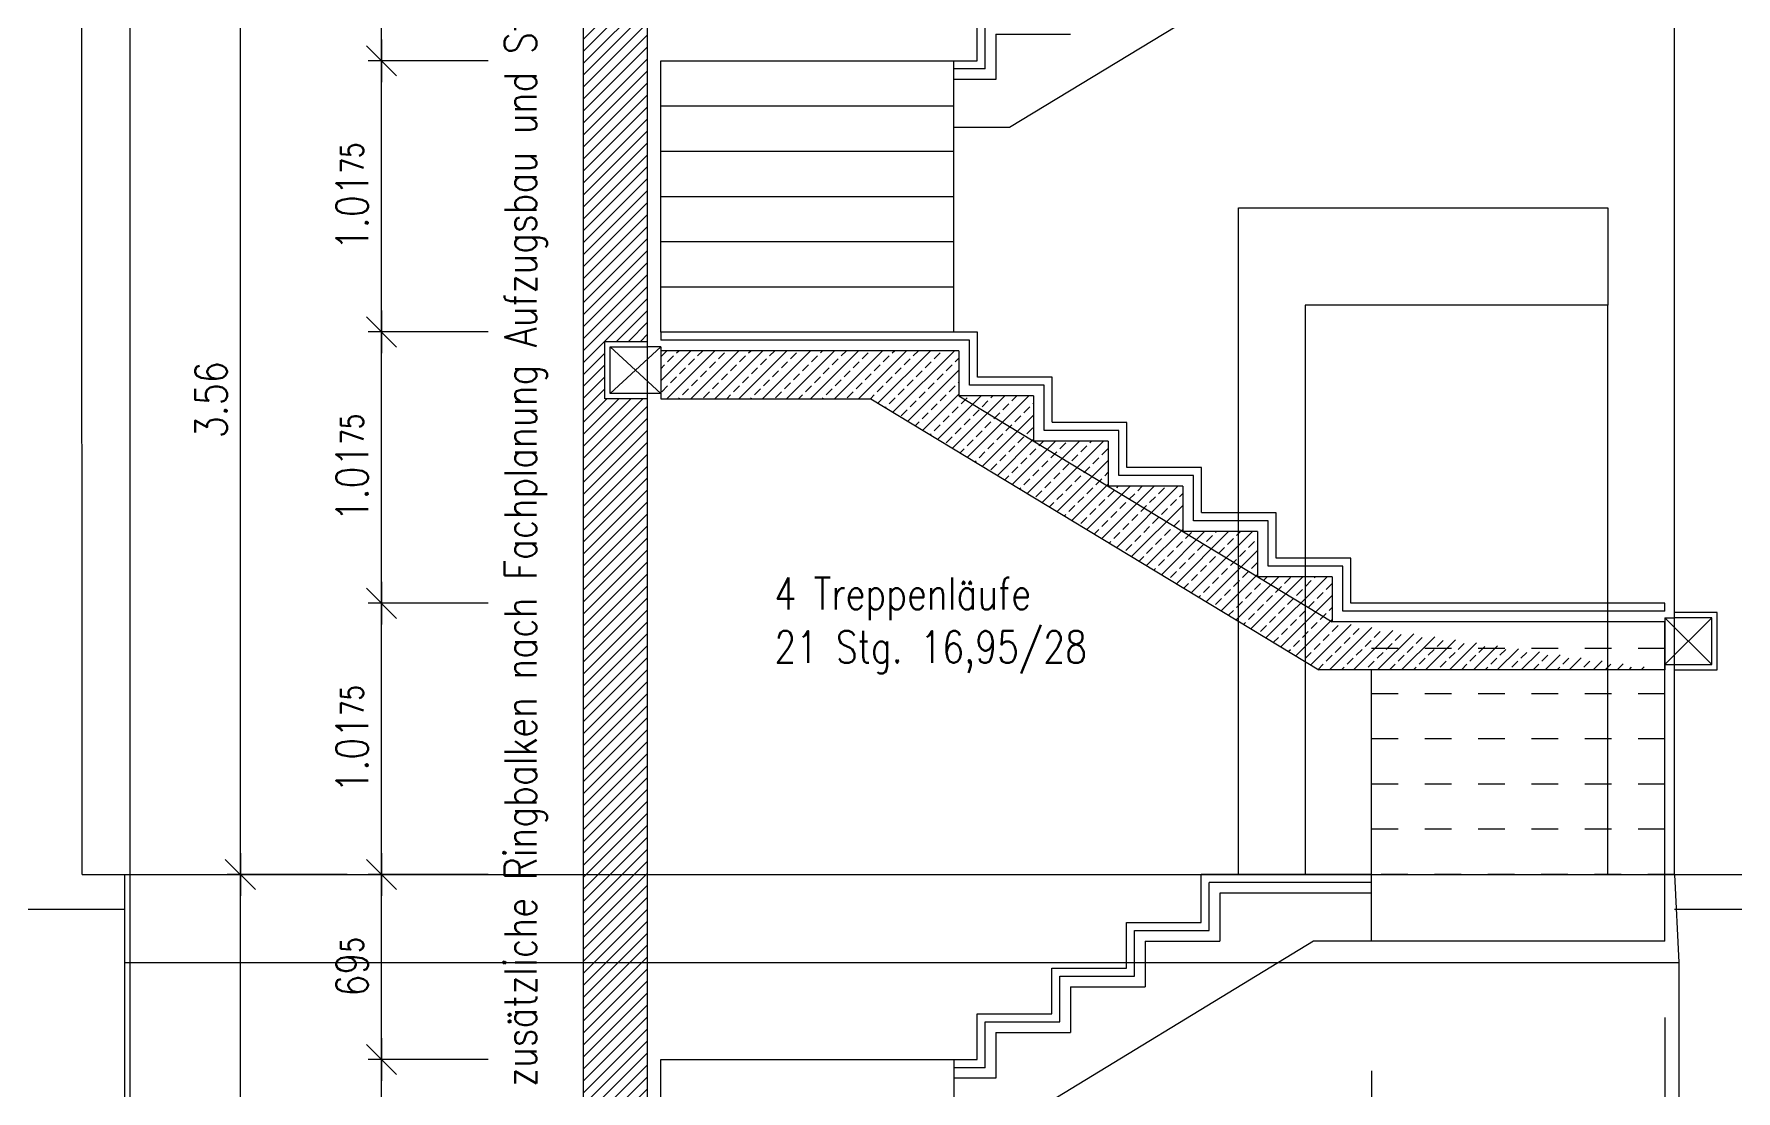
# Model space of a CAD drawing. Header units: metres. Extents: x -3551 to -3365, y -115 to 134.
# Drawn here: x -3469.3 to -3462.92, y 107.22 to 111.18 of the extents above; entities that cross this region are included whole.
import ezdxf

# ---------------------------------------------------------------- set-up
doc = ezdxf.new("R2010")
doc.units = ezdxf.units.M
doc.header["$LTSCALE"] = 0.01
doc.linetypes.add('GESTRICHELT2', pattern=[4.5, 3, -1.5])
doc.linetypes.add('STRICHLINIE', pattern=[0.75, 0.5, -0.25])
doc.layers.get('0').update_dxf_attribs({"linetype": 'CONTINUOUS'})
for name, color, linetype in [('A_abriss', 44, 'STRICHLINIE'), ('A_ansicht', 9, 'CONTINUOUS'), ('A_Aufzug', 3, 'CONTINUOUS'), ('A_schraffur', 10, 'CONTINUOUS'), ('A_STB', 4, 'CONTINUOUS'), ('A_text', 2, 'CONTINUOUS'), ('A_treppe_V2', 3, 'CONTINUOUS'), ('A_wände', 6, 'CONTINUOUS'), ('A_WÄNDE_NEU', 6, 'CONTINUOUS'), ('CKMA0002', 7, 'CONTINUOUS')]:
    doc.layers.add(name, color=color, linetype=linetype)
doc.styles.add('SIMPLEX', font='simplex.shx', dxfattribs={"width": 0.8, "height": 0.1})
doc.styles.add('SIMPLEXD', font='SIMPLEXD.shx', dxfattribs={"width": 0.8, "height": 0.12})
doc.dimstyles.new('DIN', dxfattribs={"dimtxt": 0.03, "dimasz": 0.08, "dimexe": 0.05, "dimexo": 0.244839, "dimgap": 0.05, "dimtad": 1, "dimdec": 4, "dimrnd": 0.0025, "dimzin": 0, "dimdsep": 46, "dimtxsty": 'SIMPLEXD', "dimblk": 'DIMCROSS', "dimblk1": 'DIMCROSS', "dimblk2": 'DIMCROSS', "dimsah": 1, "dimcen": 2.5, "dimdle": 0.04, "dimclrd": 252, "dimclre": 252, "dimclrt": 252, "dimadec": 0, "dimazin": 0, "dimtfac": 1, "dimtdec": 4, "dimtix": 1, "dimtmove": 2, "dimatfit": 3, "dimldrblk": 'DIMCROSS', "dimfxl": 1, "dimtvp": 1, "dimtolj": 1, "dimtzin": 0, "dimarcsym": 0})

# ---------------------------------------------------------------- blocks, each defined once
blk = doc.blocks.new('DIMCROSS')
at = {"color": 0, "linetype": 'ByBlock'}
blk.add_line((-1, 0), (1, 0), dxfattribs=at)
at = {"linetype": 'ByBlock'}
blk.add_line((-0.707107, -0.707107), (0.707107, 0.707107), dxfattribs=at)
blk = doc.blocks.new('*D120')
at = {"layer": 'CKMA0002', "color": 1, "lineweight": -2, "transparency": 16777216}
for p, q in [((-3468.1308, 108.0304), (-3468.5808, 108.0304)), ((-3468.5308, 104.3603), (-3468.5308, 107.9504))]:
    blk.add_line(p, q, dxfattribs=at)
at = {"layer": 'CKMA0002', "color": 1, "lineweight": -2, "transparency": 16777216, "xscale": 0.08, "yscale": 0.08, "zscale": 0.08}
for p, rotation in [((-3468.5308, 108.0304), 90), ((-3468.5308, 104.2803), 270)]:
    blk.add_blockref('DIMCROSS', p, dxfattribs=dict(at, rotation=rotation))
at = {"layer": 'CKMA0002', "color": 3, "transparency": 16777216, "insert": (-3468.6408, 106.1554), "char_height": 0.12, "attachment_point": 5, "rotation": 90, "style": 'SIMPLEXD'}
blk.add_mtext('\\A1;3.75{\\A1\\H0.7x\\S;}', dxfattribs=at)
blk = doc.blocks.new('*D121')
at = {"layer": 'CKMA0002', "color": 1, "lineweight": -2, "transparency": 16777216}
for p, q in [((-3468.1308, 111.5904), (-3468.5808, 111.5904)), ((-3468.5308, 108.1104), (-3468.5308, 111.5104))]:
    blk.add_line(p, q, dxfattribs=at)
at = {"layer": 'CKMA0002', "color": 1, "lineweight": -2, "transparency": 16777216, "xscale": 0.08, "yscale": 0.08, "zscale": 0.08}
for p, rotation in [((-3468.5308, 111.5904), 90), ((-3468.5308, 108.0304), 270)]:
    blk.add_blockref('DIMCROSS', p, dxfattribs=dict(at, rotation=rotation))
at = {"layer": 'CKMA0002', "color": 3, "transparency": 16777216, "insert": (-3468.6408, 109.8104), "char_height": 0.12, "attachment_point": 5, "rotation": 90, "style": 'SIMPLEXD'}
blk.add_mtext('\\A1;3.56{\\A1\\H0.7x\\S;}', dxfattribs=at)
blk = doc.blocks.new('*D132')
at = {"layer": 'CKMA0002', "color": 1, "lineweight": -2, "transparency": 16777216}
for p, q in [((-3467.6019, 107.3366), (-3468.0519, 107.3366)), ((-3468.0019, 106.4141), (-3468.0019, 107.2566))]:
    blk.add_line(p, q, dxfattribs=at)
at = {"layer": 'CKMA0002', "color": 1, "lineweight": -2, "transparency": 16777216, "xscale": 0.08, "yscale": 0.08, "zscale": 0.08}
for p, rotation in [((-3468.0019, 107.3366), 90), ((-3468.0019, 106.3341), 270)]:
    blk.add_blockref('DIMCROSS', p, dxfattribs=dict(at, rotation=rotation))
at = {"layer": 'CKMA0002', "color": 3, "transparency": 16777216, "insert": (-3468.1119, 106.8353), "char_height": 0.12, "attachment_point": 5, "rotation": 90, "style": 'SIMPLEXD'}
blk.add_mtext('\\A1;1.00{\\A1\\H0.7x\\S25;}', dxfattribs=at)
blk = doc.blocks.new('*D133')
at = {"layer": 'CKMA0002', "color": 1, "lineweight": -2, "transparency": 16777216}
for p, q in [((-3467.6019, 108.0304), (-3468.0519, 108.0304)), ((-3468.0019, 107.4166), (-3468.0019, 107.9504))]:
    blk.add_line(p, q, dxfattribs=at)
at = {"layer": 'CKMA0002', "color": 1, "lineweight": -2, "transparency": 16777216, "xscale": 0.08, "yscale": 0.08, "zscale": 0.08}
for p, rotation in [((-3468.0019, 108.0304), 90), ((-3468.0019, 107.3366), 270)]:
    blk.add_blockref('DIMCROSS', p, dxfattribs=dict(at, rotation=rotation))
at = {"layer": 'CKMA0002', "color": 3, "transparency": 16777216, "insert": (-3468.1119, 107.6835), "char_height": 0.12, "attachment_point": 5, "rotation": 90, "style": 'SIMPLEXD'}
blk.add_mtext('\\A1;69{\\A1\\H0.7x\\S5;}', dxfattribs=at)
blk = doc.blocks.new('*D134')
at = {"layer": 'CKMA0002', "color": 1, "lineweight": -2, "transparency": 16777216}
for p, q in [((-3467.6019, 109.0472), (-3468.0519, 109.0472)), ((-3468.0019, 108.1104), (-3468.0019, 108.9672))]:
    blk.add_line(p, q, dxfattribs=at)
at = {"layer": 'CKMA0002', "color": 1, "lineweight": -2, "transparency": 16777216, "xscale": 0.08, "yscale": 0.08, "zscale": 0.08}
for p, rotation in [((-3468.0019, 109.0472), 90), ((-3468.0019, 108.0304), 270)]:
    blk.add_blockref('DIMCROSS', p, dxfattribs=dict(at, rotation=rotation))
at = {"layer": 'CKMA0002', "color": 3, "transparency": 16777216, "insert": (-3468.1119, 108.5388), "char_height": 0.12, "attachment_point": 5, "rotation": 90, "style": 'SIMPLEXD'}
blk.add_mtext('\\A1;1.01{\\A1\\H0.7x\\S75;}', dxfattribs=at)
blk = doc.blocks.new('*D135')
at = {"layer": 'CKMA0002', "color": 1, "lineweight": -2, "transparency": 16777216}
for p, q in [((-3467.6019, 110.0644), (-3468.0519, 110.0644)), ((-3468.0019, 109.1272), (-3468.0019, 109.9844))]:
    blk.add_line(p, q, dxfattribs=at)
at = {"layer": 'CKMA0002', "color": 1, "lineweight": -2, "transparency": 16777216, "xscale": 0.08, "yscale": 0.08, "zscale": 0.08}
for p, rotation in [((-3468.0019, 110.0644), 90), ((-3468.0019, 109.0472), 270)]:
    blk.add_blockref('DIMCROSS', p, dxfattribs=dict(at, rotation=rotation))
at = {"layer": 'CKMA0002', "color": 3, "transparency": 16777216, "insert": (-3468.1119, 109.5558), "char_height": 0.12, "attachment_point": 5, "rotation": 90, "style": 'SIMPLEXD'}
blk.add_mtext('\\A1;1.01{\\A1\\H0.7x\\S75;}', dxfattribs=at)
blk = doc.blocks.new('*D136')
at = {"layer": 'CKMA0002', "color": 1, "lineweight": -2, "transparency": 16777216}
for p, q in [((-3467.6019, 111.0815), (-3468.0519, 111.0815)), ((-3468.0019, 110.1444), (-3468.0019, 111.0015))]:
    blk.add_line(p, q, dxfattribs=at)
at = {"layer": 'CKMA0002', "color": 1, "lineweight": -2, "transparency": 16777216, "xscale": 0.08, "yscale": 0.08, "zscale": 0.08}
for p, rotation in [((-3468.0019, 111.0815), 90), ((-3468.0019, 110.0644), 270)]:
    blk.add_blockref('DIMCROSS', p, dxfattribs=dict(at, rotation=rotation))
at = {"layer": 'CKMA0002', "color": 3, "transparency": 16777216, "insert": (-3468.1119, 110.5729), "char_height": 0.12, "attachment_point": 5, "rotation": 90, "style": 'SIMPLEXD'}
blk.add_mtext('\\A1;1.01{\\A1\\H0.7x\\S75;}', dxfattribs=at)
blk = doc.blocks.new('*D137')
at = {"layer": 'CKMA0002', "color": 1, "lineweight": -2, "transparency": 16777216}
for p, q in [((-3467.6019, 111.5904), (-3468.0519, 111.5904)), ((-3468.0019, 111.1615), (-3468.0019, 111.5104))]:
    blk.add_line(p, q, dxfattribs=at)
at = {"layer": 'CKMA0002', "color": 1, "lineweight": -2, "transparency": 16777216, "xscale": 0.08, "yscale": 0.08, "zscale": 0.08}
for p, rotation in [((-3468.0019, 111.5904), 90), ((-3468.0019, 111.0815), 270)]:
    blk.add_blockref('DIMCROSS', p, dxfattribs=dict(at, rotation=rotation))
at = {"layer": 'CKMA0002', "color": 3, "transparency": 16777216, "insert": (-3468.1119, 111.3359), "char_height": 0.12, "attachment_point": 5, "rotation": 90, "style": 'SIMPLEXD'}
blk.add_mtext('\\A1;51{\\A1\\H0.7x\\S;}', dxfattribs=at)
blk = doc.blocks.new('*D156')
at = {"layer": 'CKMA0002', "color": 1, "lineweight": -2, "transparency": 16777216}
for p, q in [((-3476.1347, 100.6209), (-3476.1347, 99.9709)), ((-3468.9447, 100.4209), (-3468.9447, 99.9709)), ((-3476.0547, 100.0209), (-3469.0247, 100.0209))]:
    blk.add_line(p, q, dxfattribs=at)
at = {"layer": 'CKMA0002', "color": 1, "lineweight": -2, "transparency": 16777216, "xscale": 0.08, "yscale": 0.08, "zscale": 0.08, "rotation": 180}
blk.add_blockref('DIMCROSS', (-3476.1347, 100.0209), dxfattribs=at)
at = {"layer": 'CKMA0002', "color": 1, "lineweight": -2, "transparency": 16777216, "xscale": 0.08, "yscale": 0.08, "zscale": 0.08}
blk.add_blockref('DIMCROSS', (-3468.9447, 100.0209), dxfattribs=at)
at = {"layer": 'CKMA0002', "color": 3, "transparency": 16777216, "insert": (-3472.5397, 100.1309), "char_height": 0.12, "attachment_point": 5, "style": 'SIMPLEXD'}
blk.add_mtext('\\A1;7.19{\\A1\\H0.7x\\S;}', dxfattribs=at)
blk = doc.blocks.new('*D157')
at = {"layer": 'CKMA0002', "color": 1, "lineweight": -2, "transparency": 16777216}
for p, q in [((-3467.2447, 100.4209), (-3467.2447, 99.9709)), ((-3468.8647, 100.0209), (-3467.3247, 100.0209))]:
    blk.add_line(p, q, dxfattribs=at)
at = {"layer": 'CKMA0002', "color": 1, "lineweight": -2, "transparency": 16777216, "xscale": 0.08, "yscale": 0.08, "zscale": 0.08, "rotation": 180}
blk.add_blockref('DIMCROSS', (-3468.9447, 100.0209), dxfattribs=at)
at = {"layer": 'CKMA0002', "color": 1, "lineweight": -2, "transparency": 16777216, "xscale": 0.08, "yscale": 0.08, "zscale": 0.08}
blk.add_blockref('DIMCROSS', (-3467.2447, 100.0209), dxfattribs=at)
at = {"layer": 'CKMA0002', "color": 3, "transparency": 16777216, "insert": (-3468.0947, 100.1309), "char_height": 0.12, "attachment_point": 5, "style": 'SIMPLEXD'}
blk.add_mtext('\\A1;1.70{\\A1\\H0.7x\\S;}', dxfattribs=at)
blk = doc.blocks.new('*D158')
at = {"layer": 'CKMA0002', "color": 1, "lineweight": -2, "transparency": 16777216}
for p, q in [((-3467.0047, 100.4209), (-3467.0047, 99.9709)), ((-3467.3247, 100.0209), (-3467.4047, 100.0209)), ((-3467.2447, 100.0209), (-3467.0047, 100.0209)), ((-3466.9247, 100.0209), (-3466.8447, 100.0209))]:
    blk.add_line(p, q, dxfattribs=at)
at = {"layer": 'CKMA0002', "color": 1, "lineweight": -2, "transparency": 16777216, "xscale": 0.08, "yscale": 0.08, "zscale": 0.08}
blk.add_blockref('DIMCROSS', (-3467.2447, 100.0209), dxfattribs=at)
at = {"layer": 'CKMA0002', "color": 1, "lineweight": -2, "transparency": 16777216, "xscale": 0.08, "yscale": 0.08, "zscale": 0.08, "rotation": 180}
blk.add_blockref('DIMCROSS', (-3467.0047, 100.0209), dxfattribs=at)
at = {"layer": 'CKMA0002', "color": 3, "transparency": 16777216, "insert": (-3467.1247, 100.1309), "char_height": 0.12, "attachment_point": 5, "style": 'SIMPLEXD'}
blk.add_mtext('\\A1;24{\\A1\\H0.7x\\S;}', dxfattribs=at)
blk = doc.blocks.new('*D159')
at = {"layer": 'CKMA0002', "color": 1, "lineweight": -2, "transparency": 16777216}
for p, q in [((-3463.1531, 100.6209), (-3463.1531, 99.9709)), ((-3466.9247, 100.0209), (-3463.2331, 100.0209))]:
    blk.add_line(p, q, dxfattribs=at)
at = {"layer": 'CKMA0002', "color": 1, "lineweight": -2, "transparency": 16777216, "xscale": 0.08, "yscale": 0.08, "zscale": 0.08, "rotation": 180}
blk.add_blockref('DIMCROSS', (-3467.0047, 100.0209), dxfattribs=at)
at = {"layer": 'CKMA0002', "color": 1, "lineweight": -2, "transparency": 16777216, "xscale": 0.08, "yscale": 0.08, "zscale": 0.08}
blk.add_blockref('DIMCROSS', (-3463.1531, 100.0209), dxfattribs=at)
at = {"layer": 'CKMA0002', "color": 3, "transparency": 16777216, "insert": (-3465.0789, 100.1309), "char_height": 0.12, "attachment_point": 5, "style": 'SIMPLEXD'}
blk.add_mtext('\\A1;3.85{\\A1\\H0.7x\\S25;}', dxfattribs=at)
blk = doc.blocks.new('*D162')
at = {"layer": 'CKMA0002', "color": 1, "lineweight": -2, "transparency": 16777216}
for p, q in [((-3464.2897, 107.2938), (-3464.2897, 106.8438)), ((-3465.7747, 106.8938), (-3464.3697, 106.8938))]:
    blk.add_line(p, q, dxfattribs=at)
at = {"layer": 'CKMA0002', "color": 1, "lineweight": -2, "transparency": 16777216, "xscale": 0.08, "yscale": 0.08, "zscale": 0.08, "rotation": 180}
blk.add_blockref('DIMCROSS', (-3465.8547, 106.8938), dxfattribs=at)
at = {"layer": 'CKMA0002', "color": 1, "lineweight": -2, "transparency": 16777216, "xscale": 0.08, "yscale": 0.08, "zscale": 0.08}
blk.add_blockref('DIMCROSS', (-3464.2897, 106.8938), dxfattribs=at)
at = {"layer": 'CKMA0002', "color": 3, "transparency": 16777216, "insert": (-3465.0722, 107.0038), "char_height": 0.12, "attachment_point": 5, "style": 'SIMPLEXD'}
blk.add_mtext('\\A1;1.56{\\A1\\H0.7x\\S5;}', dxfattribs=at)
blk = doc.blocks.new('*D163')
at = {"layer": 'CKMA0002', "color": 1, "lineweight": -2, "transparency": 16777216}
for p, q in [((-3463.1897, 107.4938), (-3463.1897, 106.8438)), ((-3464.2097, 106.8938), (-3463.2697, 106.8938))]:
    blk.add_line(p, q, dxfattribs=at)
at = {"layer": 'CKMA0002', "color": 1, "lineweight": -2, "transparency": 16777216, "xscale": 0.08, "yscale": 0.08, "zscale": 0.08, "rotation": 180}
blk.add_blockref('DIMCROSS', (-3464.2897, 106.8938), dxfattribs=at)
at = {"layer": 'CKMA0002', "color": 1, "lineweight": -2, "transparency": 16777216, "xscale": 0.08, "yscale": 0.08, "zscale": 0.08}
blk.add_blockref('DIMCROSS', (-3463.1897, 106.8938), dxfattribs=at)
at = {"layer": 'CKMA0002', "color": 3, "transparency": 16777216, "insert": (-3463.7397, 107.0038), "char_height": 0.12, "attachment_point": 5, "style": 'SIMPLEXD'}
blk.add_mtext('\\A1;1.10{\\A1\\H0.7x\\S;}', dxfattribs=at)

msp = doc.modelspace()

# ---------------------------------------------------------------- hatches: boundary and pattern name
at = {"layer": 'A_schraffur'}
h = msp.add_hatch(dxfattribs=at)
h.set_pattern_fill('ANSI31', color=256, scale=0.01, style=0)
h.paths.add_polyline_path([(-3467.00473, 111.59036), (-3467.24472, 111.59036), (-3467.24472, 111.26036), (-3467.00473, 111.26036)])
h.paths.add_polyline_path([(-3467.00473, 111.26036), (-3467.24472, 111.26036), (-3467.24472, 108.03036), (-3467.00472, 108.03036), (-3467.00473, 109.81436), (-3467.16476, 109.81436), (-3467.16476, 110.02936), (-3467.00473, 110.02936)])
h = msp.add_hatch(dxfattribs=at)
h.set_pattern_fill('ANSI33', color=256, scale=0.01, style=0)
edge = h.paths.add_edge_path()
edge.add_line((-3466.95476, 109.99436), (-3466.95476, 109.81436))
edge.add_line((-3465.83724, 109.99436), (-3466.95476, 109.99436))
edge.add_line((-3466.95476, 109.81436), (-3466.16749, 109.81436))
edge.add_line((-3466.16749, 109.81436), (-3464.48749, 108.79721))
edge.add_line((-3465.83724, 109.99436), (-3465.83724, 109.82483))
edge.add_line((-3465.55724, 109.82483), (-3465.83724, 109.82483))
edge.add_line((-3465.55724, 109.82483), (-3465.55724, 109.65611))
edge.add_line((-3465.27724, 109.65531), (-3465.55724, 109.65531))
edge.add_line((-3465.27724, 109.65531), (-3465.27724, 109.48579))
edge.add_line((-3464.99724, 109.48579), (-3465.27724, 109.48579))
edge.add_line((-3464.99724, 109.48579), (-3464.99724, 109.31626))
edge.add_line((-3464.71724, 109.31626), (-3464.99724, 109.31626))
edge.add_line((-3464.71724, 109.31626), (-3464.71724, 109.14754))
edge.add_line((-3464.43724, 109.14674), (-3464.71724, 109.14674))
edge.add_line((-3464.43724, 109.14674), (-3464.43724, 108.97721))
edge.add_line((-3463.18973, 108.97721), (-3464.43663, 108.97721))
edge.add_line((-3463.18973, 108.79721), (-3464.48749, 108.79721))
edge.add_line((-3463.18971, 108.79721), (-3463.18971, 108.97721))
h = msp.add_hatch(dxfattribs=at)
h.set_pattern_fill('ANSI31', color=256, scale=0.01, style=0)
h.paths.add_polyline_path([(-3467.00472, 108.03036), (-3467.24472, 108.03036), (-3467.24472, 107.70036), (-3467.00472, 107.70036)])
h.paths.add_polyline_path([(-3467.00472, 107.70036), (-3467.24472, 107.70036), (-3467.24472, 104.28035), (-3467.00472, 104.28035), (-3467.00472, 106.08406), (-3467.16475, 106.08406), (-3467.16475, 106.29906), (-3467.00472, 106.29906)])
h.paths.add_polyline_path([(-3467.06571, 104.28035), (-3467.24472, 104.28035), (-3467.24472, 103.98036), (-3467.06571, 103.98036)])
h.paths.add_polyline_path([(-3467.00472, 104.28035), (-3467.06571, 104.28035), (-3467.06571, 103.98036), (-3467.00472, 103.98036)])
h.paths.add_polyline_path([(-3467.17301, 107.01384), (-3467.04901, 107.01384), (-3467.04901, 106.83384), (-3467.17301, 106.83384)], flags=24)

# ---------------------------------------------------------------- linework, layer by layer
at = {"layer": 'A_abriss', "linetype": 'Continuous'}
msp.add_line((-3468.96474, 108.03036), (-3463.15311, 108.03036), dxfattribs=at)
msp.add_lwpolyline([(-3468.96474, 107.70036), (-3463.13778, 107.70036)], dxfattribs=at)
at = {"layer": 'A_ansicht'}
msp.add_line((-3463.4031, 110.53037), (-3463.4031, 110.16536), dxfattribs=at)
for points in [[(-3464.7881, 108.03036), (-3464.7881, 110.53036), (-3463.4031, 110.53037)], [(-3463.4031, 108.03036), (-3463.4031, 110.16536), (-3464.53811, 110.16535), (-3464.5381, 108.03036)]]:
    msp.add_lwpolyline(points, dxfattribs=at)
at = {"layer": 'A_Aufzug', "color": 7, "linetype": 'Continuous'}
msp.add_line((-3468.94472, 101.29279), (-3468.94472, 122.42279), dxfattribs=at)
at = {"layer": 'A_STB', "color": 1}
for p, q in [((-3464.80763, 111.34036, 0), (-3465.64763, 110.83179, 0)), ((-3465.69787, 111.18131), (-3465.41787, 111.18131)), ((-3465.69787, 111.18131), (-3465.69787, 111.01179, 0)), ((-3465.69787, 111.01179, 0), (-3465.85584, 111.01179, 0)), ((-3465.64763, 110.83179, 0), (-3465.85584, 110.83179, 0)), ((-3464.28972, 108.00036, 0), (-3464.89788, 108.00036, 0)), ((-3464.85788, 107.96036, 0), (-3464.85788, 107.78046, 0)), ((-3464.28972, 107.96036, 0), (-3464.85788, 107.96036, 0)), ((-3464.5067, 107.78036, 0), (-3465.66151, 107.07716, 0)), ((-3465.13788, 107.77966, 0), (-3464.85788, 107.77966, 0)), ((-3465.13788, 107.77966, 0), (-3465.13788, 107.60916, 0)), ((-3464.28972, 107.78036), (-3464.5067, 107.78036)), ((-3465.41788, 107.60836, 0), (-3465.13788, 107.60836, 0)), ((-3465.41788, 107.60836, 0), (-3465.41788, 107.43786, 0)), ((-3465.69788, 107.43706, 0), (-3465.41788, 107.43706, 0)), ((-3465.69788, 107.43706, 0), (-3465.69788, 107.26656, 0))]:
    msp.add_line(p, q, dxfattribs=at)
at = {"layer": 'A_STB', "color": 2}
for p, q in [((-3467.16476, 109.81436, 0), (-3467.16476, 110.02936, 0)), ((-3467.16476, 110.02936, 0), (-3467.00476, 110.02936, 0)), ((-3467.14476, 109.83436, 0), (-3467.14476, 110.00936, 0)), ((-3467.14476, 110.00936, 0), (-3467.00476, 110.00936, 0)), ((-3466.95476, 110.00936, 0), (-3467.14476, 109.83436, 0)), ((-3467.14476, 110.00936, 0), (-3466.95476, 109.83436, 0)), ((-3466.95476, 110.00936, 0), (-3467.00476, 110.00936, 0)), ((-3466.95476, 110.00936, 0), (-3466.95476, 109.99436, 0)), ((-3467.00476, 109.83436, 0), (-3467.14476, 109.83436, 0)), ((-3466.95476, 109.83436, 0), (-3467.00476, 109.83436, 0)), ((-3467.00476, 109.81436, 0), (-3467.16476, 109.81436, 0)), ((-3462.99311, 109.01221), (-3463.15311, 109.01221)), ((-3462.99311, 108.79721), (-3462.99311, 109.01221)), ((-3463.18971, 108.99221, 0), (-3463.15311, 108.99221)), ((-3463.18971, 108.99221, 0), (-3463.18971, 108.97721, 0)), ((-3463.18971, 108.99221, 0), (-3463.01311, 108.81721)), ((-3463.01311, 108.99221), (-3463.18971, 108.81721, 0)), ((-3463.01311, 108.99221), (-3463.15311, 108.99221)), ((-3463.01311, 108.81721), (-3463.01311, 108.99221)), ((-3463.18971, 108.81721, 0), (-3463.15311, 108.81721)), ((-3463.15311, 108.81721), (-3463.01311, 108.81721)), ((-3464.28972, 107.78036, 0), (-3464.28972, 108.79721, 0)), ((-3463.18973, 107.78036, 0), (-3463.18973, 108.79721, 0)), ((-3463.15311, 108.79721), (-3462.99311, 108.79721)), ((-3463.18973, 107.78036, 0), (-3464.28972, 107.78036, 0))]:
    msp.add_line(p, q, dxfattribs=at)
at = {"layer": 'A_STB'}
for p, q in [((-3465.83724, 109.99436, 0), (-3466.95476, 109.99436, 0)), ((-3466.95476, 109.99436, 0), (-3466.95476, 109.81436, 0)), ((-3465.83724, 109.99436, 0), (-3465.83724, 109.82483, 0)), ((-3465.55724, 109.82483, 0), (-3465.83724, 109.82483, 0)), ((-3465.55724, 109.82483, 0), (-3465.55724, 109.65611, 0)), ((-3466.95476, 109.81436, 0), (-3466.16749, 109.81436, 0)), ((-3466.16749, 109.81436, 0), (-3464.48749, 108.79721, 0)), ((-3465.27724, 109.65531, 0), (-3465.55724, 109.65531, 0)), ((-3465.27724, 109.65531, 0), (-3465.27724, 109.48579, 0)), ((-3464.99724, 109.48579, 0), (-3465.27724, 109.48579, 0)), ((-3464.99724, 109.48579, 0), (-3464.99724, 109.31626, 0)), ((-3464.71724, 109.31626, 0), (-3464.99724, 109.31626, 0)), ((-3464.71724, 109.31626, 0), (-3464.71724, 109.14754, 0)), ((-3464.43724, 109.14674, 0), (-3464.71724, 109.14674, 0)), ((-3464.43724, 109.14674, 0), (-3464.43724, 108.97721, 0)), ((-3463.18973, 108.97721, 0), (-3464.43663, 108.97721, 0)), ((-3463.18973, 108.97721, 0), (-3463.18973, 108.79721, 0)), ((-3463.18973, 108.79721, 0), (-3463.18973, 108.97721, 0)), ((-3463.18971, 108.79721, 0), (-3463.18971, 108.97721, 0)), ((-3463.18973, 108.79721, 0), (-3464.48749, 108.79721, 0))]:
    msp.add_line(p, q, dxfattribs=at)
at = {"layer": 'A_treppe_V2', "color": 1}
for p, q in [((-3465.76787, 111.08179, 0), (-3465.76787, 111.25131)), ((-3465.73787, 111.05099, 0), (-3465.73787, 111.22131)), ((-3465.85584, 111.08179, 0), (-3465.76787, 111.08179, 0)), ((-3465.73787, 111.05099, 0), (-3465.85584, 111.05099, 0)), ((-3465.83724, 109.82483, 0), (-3464.43724, 108.97721, 0)), ((-3464.92788, 107.85046, 0), (-3464.92788, 108.03036)), ((-3464.28973, 108.03036), (-3464.92788, 108.03036, 0)), ((-3464.89788, 107.81966, 0), (-3464.89788, 108.00036, 0)), ((-3465.20788, 107.67916, 0), (-3465.20788, 107.84966, 0)), ((-3465.20788, 107.84966, 0), (-3464.92788, 107.84966, 0)), ((-3465.17788, 107.81966, 0), (-3464.89788, 107.81966, 0)), ((-3465.17788, 107.64836, 0), (-3465.17788, 107.81966, 0)), ((-3465.48788, 107.50786, 0), (-3465.48788, 107.67836, 0)), ((-3465.48788, 107.67836, 0), (-3465.20788, 107.67836, 0)), ((-3465.45788, 107.64836, 0), (-3465.17788, 107.64836, 0)), ((-3465.45788, 107.47706, 0), (-3465.45788, 107.64836, 0)), ((-3465.76788, 107.33656, 0), (-3465.76788, 107.50706, 0)), ((-3465.76788, 107.50706, 0), (-3465.48788, 107.50706, 0)), ((-3465.73788, 107.47706, 0), (-3465.45788, 107.47706, 0)), ((-3465.73788, 107.30576, 0), (-3465.73788, 107.47706, 0)), ((-3465.85474, 107.33656, 0), (-3465.76788, 107.33656, 0)), ((-3465.73788, 107.30576, 0), (-3465.85474, 107.30576, 0)), ((-3465.69788, 107.26656, 0), (-3465.85474, 107.26656, 0))]:
    msp.add_line(p, q, dxfattribs=at)
at = {"layer": 'A_treppe_V2', "color": 10}
for p, q in [((-3466.95477, 110.06436, 0), (-3466.95477, 111.0815, 0)), ((-3466.95477, 111.0815, 0), (-3465.85584, 111.0815, 0)), ((-3465.85584, 110.06436), (-3465.85584, 111.0815)), ((-3466.95477, 110.91198, 0), (-3465.85584, 110.91198)), ((-3466.95477, 110.74245, 0), (-3465.85584, 110.74245, 0)), ((-3466.95477, 110.57293, 0), (-3465.85584, 110.57293, 0)), ((-3466.95477, 110.4034, 0), (-3465.85584, 110.4034, 0)), ((-3466.95477, 110.23388, 0), (-3465.85584, 110.23388, 0)), ((-3466.95475, 106.33406, 0), (-3466.95475, 107.33656, 0)), ((-3466.95475, 107.33656, 0), (-3465.85474, 107.33656, 0)), ((-3465.85474, 106.33406, 0), (-3465.85474, 107.33656, 0))]:
    msp.add_line(p, q, dxfattribs=at)
at = {"layer": 'A_treppe_V2'}
for p, q in [((-3465.76724, 110.06436, 0), (-3466.95476, 110.06436, 0)), ((-3466.95476, 110.06436, 0), (-3466.95476, 110.03436, 0)), ((-3465.79724, 110.03436, 0), (-3466.95476, 110.03436, 0)), ((-3465.79724, 109.86483, 0), (-3465.79724, 110.03436, 0)), ((-3465.76724, 109.89483, 0), (-3465.76724, 110.06436, 0)), ((-3465.48724, 109.89483, 0), (-3465.76724, 109.89483, 0)), ((-3465.48724, 109.72611, 0), (-3465.48724, 109.89483, 0)), ((-3465.51724, 109.86483, 0), (-3465.79724, 109.86483, 0)), ((-3465.51724, 109.69531, 0), (-3465.51724, 109.86483, 0)), ((-3465.20724, 109.72531, 0), (-3465.48724, 109.72531, 0)), ((-3465.20724, 109.55659, 0), (-3465.20724, 109.72531, 0)), ((-3465.23724, 109.69531, 0), (-3465.51724, 109.69531, 0)), ((-3465.23724, 109.52579, 0), (-3465.23724, 109.69531, 0)), ((-3464.95724, 109.52579, 0), (-3465.23724, 109.52579, 0)), ((-3464.92724, 109.55579, 0), (-3465.20724, 109.55579, 0)), ((-3464.95724, 109.35626, 0), (-3464.95724, 109.52579, 0)), ((-3464.92724, 109.38706, 0), (-3464.92724, 109.55579, 0)), ((-3464.64725, 109.38626, 0), (-3464.92724, 109.38626, 0)), ((-3464.64725, 109.21674, 0), (-3464.64724, 109.38626, 0)), ((-3464.67724, 109.35626, 0), (-3464.95724, 109.35626, 0)), ((-3464.67724, 109.18674, 0), (-3464.67724, 109.35626, 0)), ((-3464.39724, 109.18674, 0), (-3464.67724, 109.18674, 0)), ((-3464.36724, 109.21674, 0), (-3464.64724, 109.21674, 0)), ((-3464.39724, 109.01721, 0), (-3464.39724, 109.18674, 0)), ((-3464.36724, 109.04721, 0), (-3464.36724, 109.21674, 0)), ((-3463.18973, 109.01721, 0), (-3464.39724, 109.01721, 0)), ((-3463.18973, 109.04721, 0), (-3464.36724, 109.04721, 0)), ((-3463.18973, 109.01721, 0), (-3463.18973, 109.04721, 0))]:
    msp.add_line(p, q, dxfattribs=at)
at = {"layer": 'A_treppe_V2', "color": 1, "linetype": 'GESTRICHELT2'}
for p, q in [((-3463.18973, 108.87768, 0), (-3464.28973, 108.87768, 0)), ((-3463.18973, 108.70816, 0), (-3464.28973, 108.70815, 0)), ((-3463.18973, 108.53863, 0), (-3464.28973, 108.53863, 0)), ((-3463.18973, 108.3691, 0), (-3464.28973, 108.3691, 0)), ((-3463.18973, 108.19958, 0), (-3464.28973, 108.19957, 0))]:
    msp.add_line(p, q, dxfattribs=at)
at = {"layer": 'A_treppe_V2', "color": 2, "linetype": 'GESTRICHELT2'}
msp.add_line((-3463.15311, 108.03036), (-3464.28972, 108.03036, 0), dxfattribs=at)
at = {"layer": 'A_wände'}
for p, q in [((-3469.12478, 108.03036), (-3469.1248, 111.26036)), ((-3463.15311, 108.03036), (-3463.15311, 111.26036)), ((-3468.96474, 104.28036), (-3468.96474, 108.03036)), ((-3463.15311, 108.03036), (-3463.13778, 107.70036)), ((-3463.13778, 107.70036), (-3463.13776, 104.28036))]:
    msp.add_line(p, q, dxfattribs=at)
at = {"layer": 'A_wände', "linetype": 'Continuous'}
for p, q in [((-3469.12478, 108.03036), (-3468.96474, 108.03036)), ((-3463.15311, 108.03036), (-3459.14057, 108.03036))]:
    msp.add_line(p, q, dxfattribs=at)
at = {"layer": 'A_wände', "color": 1}
for p, q in [((-3475.77916, 107.90036), (-3468.96474, 107.90036)), ((-3463.15311, 107.90036), (-3442.33531, 107.90036))]:
    msp.add_line(p, q, dxfattribs=at)
at = {"layer": 'A_WÄNDE_NEU'}
for p, q in [((-3467.24472, 103.24036), (-3467.24472, 125.65036, 0)), ((-3467.00472, 103.24036), (-3467.00474, 125.65036, 0))]:
    msp.add_line(p, q, dxfattribs=at)

# ---------------------------------------------------------------- texts
at = {"layer": 'A_text', "linetype": 'Continuous', "insert": (-3467.5411, 106.30895), "char_height": 0.12, "width": 5.9439509, "attachment_point": 1, "rotation": 90, "style": 'SIMPLEX'}
msp.add_mtext('Einbauteile + zusätzliche Ringbalken nach Fachplanung Aufzugsbau und Statik', dxfattribs=at)
at = {"layer": 'A_text', "linetype": 'Continuous', "insert": (-3466.52895, 109.14328), "char_height": 0.12, "width": 2.2328, "attachment_point": 1, "style": 'SIMPLEX'}
msp.add_mtext('4 Treppenläufe\\P21 Stg. 16,95/28', dxfattribs=at)

# ---------------------------------------------------------------- dimensions: what is measured, and where the dimension line sits
at = {"layer": 'CKMA0002'}
for base, p1, p2, text, override, picture, middle in [((-3468.53077, 111.59036), (-3468.13077, 108.03036), (-3468.13077, 111.59036), '3.56{\\A1\\H0.7x\\S;}', {"dimexo": 0, "dimse1": 1, "dimclrd": 1, "dimclre": 1, "dimclrt": 3}, '*D121', (-3468.64077, 109.81036)), ((-3468.00187, 111.59036), (-3466.361, 111.0815), (-3465.20787, 111.59036), '51{\\A1\\H0.7x\\S;}', {"dimexo": 2.393999, "dimse1": 1, "dimclrd": 1, "dimclre": 1, "dimclrt": 3}, '*D137', (-3468.11187, 111.33593)), ((-3468.00187, 111.0815), (-3466.361, 110.06436), (-3466.361, 111.0815), '1.01{\\A1\\H0.7x\\S75;}', {"dimexo": 1.240871, "dimse1": 1, "dimclrd": 1, "dimclre": 1, "dimclrt": 3}, '*D136', (-3468.11187, 110.57293)), ((-3468.00187, 110.06436), (-3463.92986, 109.04721), (-3466.361, 110.06436), '1.01{\\A1\\H0.7x\\S75;}', {"dimexo": 1.240871, "dimse1": 1, "dimclrd": 1, "dimclre": 1, "dimclrt": 3}, '*D135', (-3468.11187, 109.55578)), ((-3468.00187, 109.04721), (-3464.5381, 108.03036), (-3463.92986, 109.04721), '1.01{\\A1\\H0.7x\\S75;}', {"dimexo": 3.672016, "dimse1": 1, "dimclrd": 1, "dimclre": 1, "dimclrt": 3}, '*D134', (-3468.11187, 108.53878)), ((-3468.53077, 108.03036), (-3468.13077, 104.28035), (-3468.13077, 108.03036), '3.75{\\A1\\H0.7x\\S;}', {"dimexo": 0, "dimse1": 1, "dimclrd": 1, "dimclre": 1, "dimclrt": 3}, '*D120', (-3468.64077, 106.15535)), ((-3468.00187, 108.03036), (-3466.22935, 107.33656), (-3464.5381, 108.03036), '69{\\A1\\H0.7x\\S5;}', {"dimexo": 3.063777, "dimse1": 1, "dimclrd": 1, "dimclre": 1, "dimclrt": 3}, '*D133', (-3468.11187, 107.68346)), ((-3468.00187, 107.33656), (-3466.22935, 106.33406), (-3466.22935, 107.33656), '1.00{\\A1\\H0.7x\\S25;}', {"dimexo": 1.372519, "dimse1": 1, "dimclrd": 1, "dimclre": 1, "dimclrt": 3}, '*D132', (-3468.11187, 106.83531))]:
    dim = msp.add_linear_dim(base=base, p1=p1, p2=p2, angle=90, text=text, dimstyle='DIN', override=override, dxfattribs=at)
    dim.commit()
    dim.dimension.update_dxf_attribs({"geometry": picture, "text_midpoint": middle})
for base, p1, p2, text, override, picture, middle in [((-3463.15311, 100.02085), (-3467.00473, 109.66141), (-3463.15311, 111.07352), '3.85{\\A1\\H0.7x\\S25;}', {"dimexo": 10.452671, "dimse1": 1, "dimclrd": 1, "dimclre": 1, "dimclrt": 3}, '*D159', (-3465.07892, 100.13085)), ((-3468.94472, 100.02085), (-3476.13475, 109.86141), (-3468.94472, 109.66141), '7.19{\\A1\\H0.7x\\S;}', {"dimexo": 9.240556, "dimclrd": 1, "dimclre": 1, "dimclrt": 3}, '*D156', (-3472.53973, 100.13085)), ((-3467.24472, 100.02085), (-3468.94472, 109.66141), (-3467.24472, 109.66141), '1.70{\\A1\\H0.7x\\S;}', {"dimexo": 9.240556, "dimse1": 1, "dimclrd": 1, "dimclre": 1, "dimclrt": 3}, '*D157', (-3468.09472, 100.13085)), ((-3467.00473, 100.02085), (-3467.24472, 109.66141), (-3467.00473, 109.66141), '24{\\A1\\H0.7x\\S;}', {"dimexo": 9.240556, "dimse1": 1, "dimclrd": 1, "dimclre": 1, "dimclrt": 3}, '*D158', (-3467.12472, 100.13085)), ((-3464.28972, 106.89384), (-3465.85474, 106.49384), (-3464.28972, 107.96036), '1.56{\\A1\\H0.7x\\S5;}', {"dimexo": 0.666518, "dimse1": 1, "dimclrd": 1, "dimclre": 1, "dimclrt": 3}, '*D162', (-3465.07223, 107.00384)), ((-3463.18973, 106.89384), (-3464.28972, 107.96036), (-3463.18973, 107.96036), '1.10{\\A1\\H0.7x\\S;}', {"dimexo": 0.466519, "dimse1": 1, "dimclrd": 1, "dimclre": 1, "dimclrt": 3}, '*D163', (-3463.73973, 107.00384))]:
    dim = msp.add_linear_dim(base=base, p1=p1, p2=p2, text=text, dimstyle='DIN', override=override, dxfattribs=at)
    dim.commit()
    dim.dimension.update_dxf_attribs({"geometry": picture, "text_midpoint": middle})

doc.saveas('drawing.dxf')
